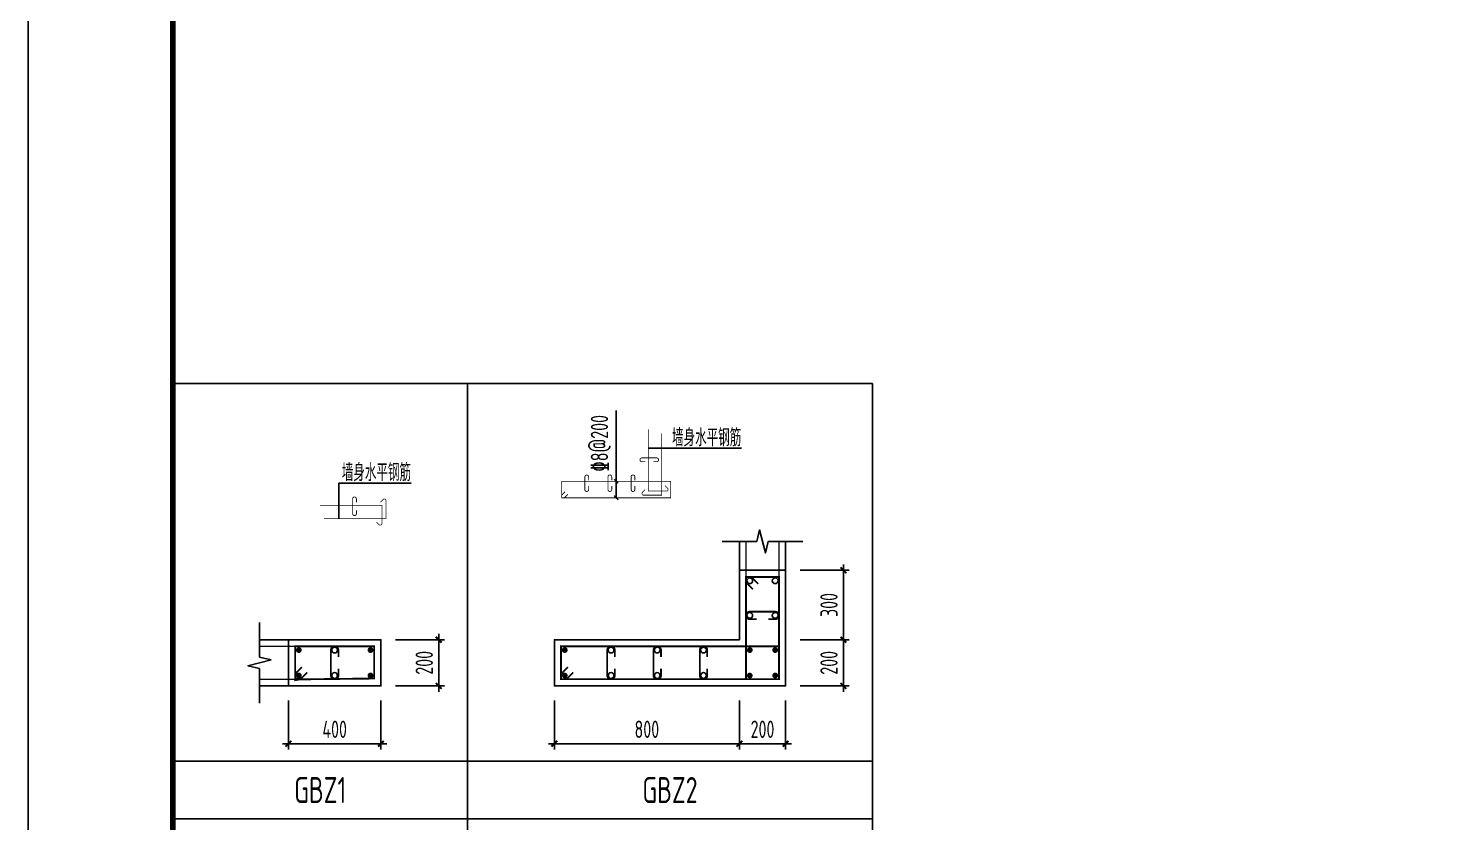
# Model space of a CAD drawing. Extents: x -1712635 to -854203, y -534641 to -21985.
# Drawn here: x -1375869 to -1351455, y -382096 to -368350 of the extents above; entities that cross this region are included whole.
import ezdxf
from ezdxf.enums import TextEntityAlignment as Align

# ---------------------------------------------------------------- set-up
doc = ezdxf.new("R2010")
doc.units = 0
doc.header["$LTSCALE"] = 1000
doc.layers.get('0').update_dxf_attribs({"linetype": 'CONTINUOUS'})
doc.layers.get('Defpoints').update_dxf_attribs({"linetype": 'CONTINUOUS'})
for name, color, linetype in [('-TK', 7, 'CONTINUOUS'), ('COLU_DE_DIM', 3, 'CONTINUOUS'), ('COLU_DE_TH', 7, 'CONTINUOUS'), ('LABEL', 1, 'CONTINUOUS'), ('LINK', 6, 'CONTINUOUS'), ('LINK-INDEX', 6, 'CONTINUOUS'), ('link-墙筋', 6, 'CONTINUOUS'), ('REIN', 6, 'CONTINUOUS'), ('TAB', 7, 'CONTINUOUS'), ('TAB_TEXT', 7, 'CONTINUOUS'), ('TEXT25', 2, 'CONTINUOUS'), ('THIN', 7, 'CONTINUOUS'), ('z-计算配筋', 7, 'CONTINUOUS')]:
    doc.layers.add(name, color=color, linetype=linetype)
doc.styles.add('TSSD_DIMENSION', font='Tssdeng.shx', dxfattribs={"width": 0.7, "bigfont": 'tssdchn.shx'})
doc.styles.add('TSSD_REIN', font='tssdeng.shx', dxfattribs={"width": 0.7, "height": 300, "bigfont": 'tssdchn.shx'})
doc.dimstyles.new('TSSD_25_100', dxfattribs={"dimtxt": 300, "dimasz": 100, "dimexe": 100, "dimexo": 250, "dimgap": 100, "dimtad": 1, "dimdec": 0, "dimlfac": 0.25, "dimzin": 0, "dimdsep": 46, "dimtxsty": 'TSSD_DIMENSION', "dimblk": 'ARCHTICK', "dimcen": 0, "dimdle": 100, "dimclrt": 7, "dimadec": 0, "dimazin": 0, "dimtfac": 1, "dimtdec": 0, "dimtix": 1, "dimtmove": 2, "dimatfit": 3, "dimldrblk": 'ARCHTICK', "dimfxl": 0, "dimtolj": 1, "dimtzin": 0, "dimarcsym": 0})

# ---------------------------------------------------------------- blocks, each defined once
blk = doc.blocks.new('_ArchTick')
at = {"color": 0, "const_width": 0.35}
blk.add_lwpolyline([(-0.5, -0.5), (0.5, 0.5)], dxfattribs=at)
blk = doc.blocks.new('*D2447')
at = {"layer": 'COLU_DE_DIM', "color": 0, "lineweight": -2}
for p, q in [((-1371368.904238454, -379978.4761194171), (-1371368.904238454, -380828.4761194171)), ((-1369768.904238416, -379978.4761194171), (-1369768.904238416, -380828.4761194171)), ((-1371468.904238454, -380728.4761194171), (-1369668.904238416, -380728.4761194171))]:
    blk.add_line(p, q, dxfattribs=at)
at = {"layer": 'Defpoints', "color": 0}
for p in [(-1371368.904238454, -379728.4761194171), (-1369768.904238416, -379728.4761194171), (-1369768.904238416, -380728.4761194171)]:
    blk.add_point(p, dxfattribs=at)
at = {"layer": 'COLU_DE_DIM', "color": 0, "lineweight": -2, "xscale": 100, "yscale": 100, "zscale": 100, "rotation": 180}
blk.add_blockref('_ArchTick', (-1371368.904238454, -380728.4761194171), dxfattribs=at)
at = {"layer": 'COLU_DE_DIM', "color": 0, "lineweight": -2, "xscale": 100, "yscale": 100, "zscale": 100}
blk.add_blockref('_ArchTick', (-1369768.904238416, -380728.4761194171), dxfattribs=at)
at = {"layer": 'COLU_DE_DIM', "color": 7, "insert": (-1370568.904238435, -380478.4761194171), "char_height": 300, "attachment_point": 5, "style": 'TSSD_DIMENSION'}
blk.add_mtext('\\A1;400', dxfattribs=at)
blk = doc.blocks.new('*D2448')
at = {"layer": 'COLU_DE_DIM', "color": 0, "lineweight": -2}
for p, q in [((-1368768.904238416, -379828.4761194171), (-1368768.904238416, -378828.4761194101)), ((-1369518.904238416, -378928.4761194101), (-1368668.904238416, -378928.4761194101)), ((-1369518.904238416, -379728.4761194171), (-1368668.904238416, -379728.4761194171))]:
    blk.add_line(p, q, dxfattribs=at)
at = {"layer": 'Defpoints', "color": 0}
for p in [(-1369768.904238416, -378928.4761194101), (-1368768.904238416, -378928.4761194101), (-1369768.904238416, -379728.4761194171)]:
    blk.add_point(p, dxfattribs=at)
at = {"layer": 'COLU_DE_DIM', "color": 0, "lineweight": -2, "xscale": 100, "yscale": 100, "zscale": 100}
for p, rotation in [((-1368768.904238416, -378928.4761194101), 90), ((-1368768.904238416, -379728.4761194171), 270)]:
    blk.add_blockref('_ArchTick', p, dxfattribs=dict(at, rotation=rotation))
at = {"layer": 'COLU_DE_DIM', "color": 7, "insert": (-1369018.904238416, -379328.4761194139), "char_height": 300, "attachment_point": 5, "rotation": 90, "style": 'TSSD_DIMENSION'}
blk.add_mtext('\\A1;200', dxfattribs=at)
blk = doc.blocks.new('*D2449')
at = {"layer": 'COLU_DE_DIM', "color": 0, "lineweight": -2}
for p, q in [((-1366768.904238416, -379978.4761176641), (-1366768.904238416, -380828.4761176641)), ((-1363568.908717955, -379978.4761176641), (-1363568.908717955, -380828.4761176641)), ((-1366868.904238416, -380728.4761176641), (-1363468.908717955, -380728.4761176641))]:
    blk.add_line(p, q, dxfattribs=at)
at = {"layer": 'Defpoints', "color": 0}
for p in [(-1366768.904238416, -379728.4761176641), (-1363568.908717955, -379728.4761176641), (-1363568.908717955, -380728.4761176641)]:
    blk.add_point(p, dxfattribs=at)
at = {"layer": 'COLU_DE_DIM', "color": 0, "lineweight": -2, "xscale": 100, "yscale": 100, "zscale": 100, "rotation": 180}
blk.add_blockref('_ArchTick', (-1366768.904238416, -380728.4761176641), dxfattribs=at)
at = {"layer": 'COLU_DE_DIM', "color": 0, "lineweight": -2, "xscale": 100, "yscale": 100, "zscale": 100}
blk.add_blockref('_ArchTick', (-1363568.908717955, -380728.4761176641), dxfattribs=at)
at = {"layer": 'COLU_DE_DIM', "color": 7, "insert": (-1365168.906478186, -380478.4761176641), "char_height": 300, "attachment_point": 5, "style": 'TSSD_DIMENSION'}
blk.add_mtext('\\A1;800', dxfattribs=at)
blk = doc.blocks.new('*D2450')
at = {"layer": 'COLU_DE_DIM', "color": 0, "lineweight": -2}
for p, q in [((-1363568.908717955, -379978.4761176641), (-1363568.908717955, -380828.4761176641)), ((-1362768.908717955, -379978.4761176641), (-1362768.908717955, -380828.4761176641)), ((-1363668.908717955, -380728.4761176641), (-1362668.908717955, -380728.4761176641))]:
    blk.add_line(p, q, dxfattribs=at)
at = {"layer": 'Defpoints', "color": 0}
for p in [(-1363568.908717955, -379728.4761176641), (-1362768.908717955, -379728.4761176641), (-1362768.908717955, -380728.4761176641)]:
    blk.add_point(p, dxfattribs=at)
at = {"layer": 'COLU_DE_DIM', "color": 0, "lineweight": -2, "xscale": 100, "yscale": 100, "zscale": 100, "rotation": 180}
blk.add_blockref('_ArchTick', (-1363568.908717955, -380728.4761176641), dxfattribs=at)
at = {"layer": 'COLU_DE_DIM', "color": 0, "lineweight": -2, "xscale": 100, "yscale": 100, "zscale": 100}
blk.add_blockref('_ArchTick', (-1362768.908717955, -380728.4761176641), dxfattribs=at)
at = {"layer": 'COLU_DE_DIM', "color": 7, "insert": (-1363168.908717955, -380478.4761176641), "char_height": 300, "attachment_point": 5, "style": 'TSSD_DIMENSION'}
blk.add_mtext('\\A1;200', dxfattribs=at)
blk = doc.blocks.new('*D2451')
at = {"layer": 'COLU_DE_DIM', "color": 0, "lineweight": -2}
for p, q in [((-1361768.908717937, -379828.4761176641), (-1361768.908717937, -378828.4761159107)), ((-1362518.908717937, -378928.4761159107), (-1361668.908717937, -378928.4761159107)), ((-1362518.908717937, -379728.4761176641), (-1361668.908717937, -379728.4761176641))]:
    blk.add_line(p, q, dxfattribs=at)
at = {"layer": 'Defpoints', "color": 0}
for p in [(-1362768.908717937, -378928.4761159107), (-1361768.908717937, -378928.4761159107), (-1362768.908717937, -379728.4761176641)]:
    blk.add_point(p, dxfattribs=at)
at = {"layer": 'COLU_DE_DIM', "color": 0, "lineweight": -2, "xscale": 100, "yscale": 100, "zscale": 100}
for p, rotation in [((-1361768.908717937, -378928.4761159107), 90), ((-1361768.908717937, -379728.4761176641), 270)]:
    blk.add_blockref('_ArchTick', p, dxfattribs=dict(at, rotation=rotation))
at = {"layer": 'COLU_DE_DIM', "color": 7, "insert": (-1362018.908717937, -379328.4761167876), "char_height": 300, "attachment_point": 5, "rotation": 90, "style": 'TSSD_DIMENSION'}
blk.add_mtext('\\A1;200', dxfattribs=at)
blk = doc.blocks.new('*D2452')
at = {"layer": 'COLU_DE_DIM', "color": 0, "lineweight": -2}
for p, q in [((-1361768.908717937, -379028.4761159107), (-1361768.908717937, -377628.4761154525)), ((-1362518.908717937, -377728.4761154525), (-1361668.908717937, -377728.4761154525)), ((-1362518.908717937, -378928.4761159107), (-1361668.908717937, -378928.4761159107))]:
    blk.add_line(p, q, dxfattribs=at)
at = {"layer": 'Defpoints', "color": 0}
for p in [(-1362768.908717937, -377728.4761154525), (-1361768.908717937, -377728.4761154525), (-1362768.908717937, -378928.4761159107)]:
    blk.add_point(p, dxfattribs=at)
at = {"layer": 'COLU_DE_DIM', "color": 0, "lineweight": -2, "xscale": 100, "yscale": 100, "zscale": 100}
for p, rotation in [((-1361768.908717937, -377728.4761154525), 90), ((-1361768.908717937, -378928.4761159107), 270)]:
    blk.add_blockref('_ArchTick', p, dxfattribs=dict(at, rotation=rotation))
at = {"layer": 'COLU_DE_DIM', "color": 7, "insert": (-1362018.908717937, -378328.4761156818), "char_height": 300, "attachment_point": 5, "rotation": 90, "style": 'TSSD_DIMENSION'}
blk.add_mtext('\\A1;300', dxfattribs=at)
blk = doc.blocks.new('A1')
blk.add_lwpolyline([(0, 59400), (0, 0), (84100, 0), (84100, 59400)], close=True)
at = {"const_width": 100}
blk.add_lwpolyline([(2500, 58400), (2500, 1000), (83100, 1000), (83100, 58400)], close=True, dxfattribs=at)

msp = doc.modelspace()

# ---------------------------------------------------------------- linework, layer by layer
at = {"layer": 'COLU_DE_TH'}
for points in [[(-1362768.908717955, -377728.4761154525), (-1363568.908717955, -377728.4761154242), (-1363568.908717954, -378928.4761159107), (-1366768.904238416, -378928.4761176641), (-1366768.904182297, -379728.4761176641), (-1362768.908717954, -379728.4761194176), (-1362768.908717955, -377728.4761154525)], [(-1371368.904238454, -378928.4761194101), (-1371368.904238457, -379728.4761194171), (-1369768.904238416, -379728.4761194064), (-1369768.904238421, -378928.4761194092), (-1371368.904238454, -378928.4761194101)]]:
    msp.add_lwpolyline(points, close=True, dxfattribs=at)
at = {"layer": 'LABEL'}
msp.add_line((-1365698.988663404, -376474.0259685992), (-1365698.988716454, -374961.5259676131), dxfattribs=at)
at = {"layer": 'LABEL', "const_width": 25}
for points in [[(-1365663.59739455, -376224.3823360986), (-1365734.34739455, -376153.6713985986)], [(-1365663.59739455, -376509.3823360986), (-1365734.34739455, -376438.6713985986)]]:
    msp.add_lwpolyline(points, dxfattribs=at)
at = {"layer": 'LINK', "const_width": 30}
for points in [[(-1363333.908717976, -378055.3999969944), (-1363453.908717956, -377935.3999969749), (-1363453.908717956, -377843.4761154286), (-1362883.908717955, -377843.4761154487), (-1362883.908717955, -379613.4761193655), (-1363453.908717955, -379613.4761191157), (-1363453.908717956, -377843.4761154286), (-1363361.984836384, -377843.4761154323), (-1363241.984836404, -377963.476115452)], [(-1371041.98035691, -379493.4761194125), (-1371161.980356907, -379613.476119416), (-1371253.904238456, -379613.4761194161), (-1371253.904238454, -379043.4761194105), (-1369883.904238422, -379043.4761194101), (-1369883.904238418, -379613.4761194069), (-1371253.904238456, -379613.4761194161), (-1371253.904238454, -379521.552237874), (-1371133.904238457, -379401.5522378705)], [(-1366441.980316241, -379493.4761135712), (-1366561.980312057, -379613.4761177545), (-1366653.904190363, -379613.4761177144), (-1366653.904230348, -379043.4761176015), (-1362883.908717954, -379043.4761155356), (-1362883.908717954, -379613.4761193671), (-1366653.904190363, -379613.4761177144), (-1366653.90419681, -379521.5522394107), (-1366533.904200993, -379401.5522352273)]]:
    msp.add_lwpolyline(points, dxfattribs=at)
for points in [[(-1363068.908717953, -378573.4761197685), (-1362948.908717953, -378573.4761197685, 1), (-1362948.908717953, -378443.4761197685), (-1363388.908717953, -378443.4761197685, 1), (-1363388.908717953, -378573.4761197685), (-1363268.908717953, -378573.4761197685)], [(-1370503.904238439, -379228.4761194142), (-1370503.904238439, -379108.4761194142, 1), (-1370633.904238439, -379108.4761194142), (-1370633.904238436, -379548.4761194113, 1), (-1370503.904238436, -379548.4761194113), (-1370503.904238436, -379428.4761194113)], [(-1365723.905348831, -379228.4760614464), (-1365723.905348831, -379108.4760614464, 1), (-1365853.905348831, -379108.4760614464), (-1365853.905317965, -379548.4760616235, 1), (-1365723.905317965, -379548.4760616235), (-1365723.905317965, -379428.4760616235)], [(-1364923.906471872, -379228.4760886293), (-1364923.906471872, -379108.4760886293, 1), (-1365053.906471872, -379108.4760886293), (-1365053.906456439, -379548.4760903848, 1), (-1364923.906456439, -379548.4760903848), (-1364923.906456439, -379428.4760903848)], [(-1364123.907594914, -379228.4761158124), (-1364123.907594914, -379108.4761158124, 1), (-1364253.907594914, -379108.4761158124), (-1364253.907594914, -379548.476119146, 1), (-1364123.907594914, -379548.476119146), (-1364123.907594914, -379428.476119146)]]:
    msp.add_lwpolyline(points, format="xyb", dxfattribs=at)
at = {"layer": 'LINK-INDEX', "const_width": 15.00000095367432}
for points in [[(-1365195.500864308, -375848.680644191), (-1365255.500864308, -375848.680644191, -1), (-1365255.500864308, -375783.680644191), (-1364999.793438783, -375783.6806441896, -1), (-1364999.793438783, -375848.6806441896), (-1365059.793438783, -375848.6806441896)], [(-1366176.488118456, -376171.5259400076), (-1366176.488118456, -376111.5259400076, 1), (-1366241.488118456, -376111.5259400076), (-1366241.488103023, -376331.5259400962, 1), (-1366176.488103023, -376331.5259400962), (-1366176.488103023, -376271.5259400962)], [(-1365776.488679977, -376171.5259535991), (-1365776.488679977, -376111.5259535991, 1), (-1365841.488679977, -376111.5259535991), (-1365841.48867226, -376331.5259544769, 1), (-1365776.48867226, -376331.5259544769), (-1365776.48867226, -376271.5259544769)], [(-1365376.489241498, -376171.5259671907), (-1365376.489241498, -376111.5259671907, 1), (-1365441.489241498, -376111.5259671907), (-1365441.489241498, -376331.5259688576, 1), (-1365376.489241498, -376331.5259688576), (-1365376.489241498, -376271.5259688576)], [(-1370192.239722428, -376552.529068113), (-1370192.239722428, -376492.529068113, 1), (-1370257.239722428, -376492.529068113), (-1370257.239722429, -376748.2364936379, 1), (-1370192.239722429, -376748.2364936379), (-1370192.239722429, -376688.2364936379)]]:
    msp.add_lwpolyline(points, format="xyb", dxfattribs=at)
msp.add_lwpolyline([(-1366535.525594438, -376414.0259661496), (-1366595.525592382, -376474.0259682059), (-1366641.487531505, -376474.0259681863), (-1366641.487551497, -376189.0259681294), (-1364756.4897953, -376189.0259670964), (-1364756.4897953, -376474.0259690128), (-1366641.487531505, -376474.0259681863), (-1366641.487534732, -376428.0640290065), (-1366581.487536788, -376368.0640269503)], dxfattribs=at)
at = {"layer": 'LINK-INDEX', "color": 1, "const_width": 20}
for points in [[(-1363453.908717921, -377943.4761154524), (-1363453.908717921, -377228.4761154524)], [(-1362883.908717921, -377943.4761154524), (-1362883.908717921, -377228.4761154524)], [(-1371153.904238454, -379043.4761194101), (-1371868.904238454, -379043.4761194101)], [(-1371153.904238454, -379613.4761194101), (-1371868.904238454, -379613.4761194101)]]:
    msp.add_lwpolyline(points, dxfattribs=at)
at = {"layer": 'link-墙筋', "color": 152, "const_width": 12.5}
for points in [[(-1364912.459556271, -375358.1178703039), (-1364912.459556271, -376428.1178703039), (-1365228.134033783, -376428.1178703039, -0.414213562373095), (-1365252.134033783, -376404.1178703039), (-1365252.134033783, -376395.6325889296, -0.198912367379658), (-1365245.104596532, -376378.6620261812), (-1365199.142655755, -376332.700085404)], [(-1365142.293438829, -375287.2483404885), (-1365142.293438829, -376357.2483404885), (-1364826.618961316, -376357.2483404885, 0.414213562373095), (-1364802.618961316, -376333.2483404885), (-1364802.618961316, -376324.7630591142, 0.198912367379658), (-1364809.648398568, -376307.7924963658), (-1364855.610339345, -376261.8305555886)], [(-1370822.343094782, -376605.7364935923), (-1369752.343094782, -376605.7364935923), (-1369752.343094782, -376921.4109711052, -0.414213562373095), (-1369776.343094782, -376945.4109711052), (-1369784.828376157, -376945.4109711052, -0.198912367379658), (-1369801.798938905, -376938.3815338534), (-1369847.760879682, -376892.4195930763)], [(-1370751.473564967, -376835.5703761504), (-1369681.473564967, -376835.5703761504), (-1369681.473564967, -376519.8958986379, 0.414213562373095), (-1369705.473564967, -376495.8958986379), (-1369713.958846341, -376495.8958986379, 0.198912367379658), (-1369730.929409089, -376502.9253358893), (-1369776.891349867, -376548.8872766664)]]:
    msp.add_lwpolyline(points, format="xyb", dxfattribs=at)
at = {"layer": 'REIN', "const_width": 50}
for points in [[(-1371213.904238454, -379108.4761194106, 1), (-1371163.904238454, -379108.4761194106, 1), (-1371213.904238454, -379108.4761194106)], [(-1369973.904238424, -379108.4761194102, 1), (-1369923.904238424, -379108.4761194102, 1), (-1369973.904238424, -379108.4761194102)], [(-1366613.904225789, -379108.4761175659, 1), (-1366563.904225789, -379108.4761175659, 1), (-1366613.904225789, -379108.4761175659)], [(-1363413.908717955, -379108.476115812, 1), (-1363363.908717955, -379108.476115812, 1), (-1363413.908717955, -379108.476115812)], [(-1362973.908717954, -379108.4761155709, 1), (-1362923.908717954, -379108.4761155709, 1), (-1362973.908717954, -379108.4761155709)], [(-1371213.904238455, -379548.4761194156, 1), (-1371163.904238455, -379548.4761194156, 1), (-1371213.904238455, -379548.4761194156)], [(-1369973.904238421, -379548.4761194073, 1), (-1369923.904238421, -379548.4761194073, 1), (-1369973.904238421, -379548.4761194073)], [(-1366613.904194924, -379548.4761177431, 1), (-1366563.904194924, -379548.4761177431, 1), (-1366613.904194924, -379548.4761177431)], [(-1363413.908717955, -379548.4761191456, 1), (-1363363.908717955, -379548.4761191456, 1), (-1363413.908717955, -379548.4761191456)], [(-1362973.908717954, -379548.4761193388, 1), (-1362923.908717954, -379548.4761193388, 1), (-1362973.908717954, -379548.4761193388)]]:
    msp.add_lwpolyline(points, format="xyb", close=True, dxfattribs=at)
at = {"layer": 'REIN'}
for centre in [(-1363388.908717953, -377908.4761197711), (-1362948.908717953, -377908.4761197711), (-1363388.908717953, -378508.4761197685), (-1362948.908717953, -378508.4761197685), (-1370568.904238439, -379108.4761194142), (-1365788.905333398, -379108.4760460028), (-1364988.906464156, -379108.4760546504), (-1364188.907594914, -379108.4761194166), (-1370568.904238436, -379548.4761194113), (-1365788.905333397, -379548.4760460025), (-1364988.906464155, -379548.47605465), (-1364188.907594913, -379548.4761194163)]:
    msp.add_circle(centre, 50, dxfattribs=at)
at = {"layer": 'TAB'}
for points in [[(-1373368.904238457, -374498.9263322706), (-1368268.904238416, -374498.9263322706), (-1368268.904238416, -385028.4761194171), (-1373368.904238457, -385028.4761194171), (-1373368.904238457, -374498.9263322706), (-1373368.904238457, -381028.4761194171), (-1368268.904238416, -381028.4761194171), (-1368268.904238416, -382028.4761194171), (-1373368.904238457, -382028.4761194171), (-1373368.904238457, -383028.4761194171), (-1368268.904238416, -383028.4761194171), (-1368268.904238416, -384028.4761194171), (-1373368.904238457, -384028.4761194171)], [(-1368268.904238416, -374498.9263322706), (-1361268.908717937, -374498.9263322706), (-1361268.908717937, -385028.4761194171), (-1368268.904238416, -385028.4761194171), (-1368268.904238416, -374498.9263322706), (-1368268.904238416, -381028.4761194171), (-1361268.908717937, -381028.4761194171), (-1361268.908717937, -382028.4761194171), (-1368268.904238416, -382028.4761194171), (-1368268.904238416, -383028.4761194171), (-1361268.908717937, -383028.4761194171), (-1361268.908717937, -384028.4761194171), (-1368268.904238416, -384028.4761194171)]]:
    msp.add_lwpolyline(points, dxfattribs=at)
at = {"layer": 'THIN'}
for p, q in [((-1363568.908717955, -377728.4761154242), (-1363568.908717937, -377228.4761154242)), ((-1362768.908717955, -377728.4761154525), (-1362768.908717937, -377228.4761154525)), ((-1371368.904238454, -378928.4761194101), (-1371868.904238454, -378928.4761194084)), ((-1371368.904238457, -379728.4761194171), (-1371868.904238457, -379728.4761194154))]:
    msp.add_line(p, q, dxfattribs=at)
for points in [[(-1362468.908717937, -377228.4761154631), (-1363068.908717937, -377228.4761154419), (-1363118.908717944, -377428.47611544), (-1363218.90871793, -377028.4761154365), (-1363268.908717937, -377228.4761154348), (-1363868.908717937, -377228.4761154136)], [(-1371868.904238453, -378628.4761194084), (-1371868.904238455, -379228.4761194119), (-1371668.904238455, -379278.4761194123), (-1372068.904238455, -379378.4761194114), (-1371868.904238456, -379428.4761194119), (-1371868.904238458, -380028.4761194154)]]:
    msp.add_lwpolyline(points, dxfattribs=at)
at = {"layer": 'z-计算配筋'}
for p, q in [((-1365142.293438829, -375615.3569389513), (-1363531.307399159, -375615.3569389513)), ((-1370497.440805316, -376835.5703761504), (-1370497.440805316, -376217.8928297485)), ((-1370497.440805316, -376217.8928297485), (-1369242.799572816, -376217.8928297485))]:
    msp.add_line(p, q, dxfattribs=at)

# ---------------------------------------------------------------- block references
at = {"layer": '-TK'}
msp.add_blockref('A1', (-1375868.904238457, -396558.0259065636), dxfattribs=at)

# ---------------------------------------------------------------- texts
at = {"layer": 'TAB_TEXT', "style": 'TSSD_REIN', "width": 0.7}
for s, p in [('GBZ1', (-1370818.904238437, -381528.4761194171)), ('GBZ2', (-1364768.906478177, -381528.4761194171))]:
    msp.add_text(s, height=450, dxfattribs=at).set_placement(p, align=Align.MIDDLE)
at = {"layer": 'TEXT25', "style": 'TSSD_REIN', "width": 0.7}
msp.add_text('%%1328@200', height=300, rotation=89.99999846476551, dxfattribs=at).set_placement((-1365748.988679275, -376021.5259693668), align=Align.BOTTOM_LEFT)
at = {"layer": 'z-计算配筋', "style": 'TSSD_REIN', "width": 0.7}
for p in [(-1364134.733077737, -375432.3339344935), (-1369846.225251393, -376034.8698252906)]:
    msp.add_text('墙身水平钢筋', height=300, dxfattribs=at).set_placement(p, align=Align.MIDDLE_CENTER)

# ---------------------------------------------------------------- dimensions: what is measured, and where the dimension line sits
at = {"layer": 'COLU_DE_DIM'}
for base, p1, p2, picture, middle in [((-1361768.908717937, -377728.4761154525), (-1362768.908717937, -378928.4761159107), (-1362768.908717937, -377728.4761154525), '*D2452', (-1362018.908717937, -378328.4761156818)), ((-1368768.904238416, -378928.4761194101), (-1369768.904238416, -379728.4761194171), (-1369768.904238416, -378928.4761194101), '*D2448', (-1369018.904238416, -379328.4761194139)), ((-1361768.908717937, -378928.4761159107), (-1362768.908717937, -379728.4761176641), (-1362768.908717937, -378928.4761159107), '*D2451', (-1362018.908717937, -379328.4761167876))]:
    dim = msp.add_linear_dim(base=base, p1=p1, p2=p2, angle=89.9999998932783, dimstyle='TSSD_25_100', dxfattribs=at)
    dim.commit()
    dim.dimension.update_dxf_attribs({"geometry": picture, "text_midpoint": middle})
for base, p1, p2, picture, middle in [((-1369768.904238416, -380728.4761194171), (-1371368.904238454, -379728.4761194171), (-1369768.904238416, -379728.4761194171), '*D2447', (-1370568.904238435, -380478.4761194171)), ((-1363568.908717955, -380728.4761176641), (-1366768.904238416, -379728.4761176641), (-1363568.908717955, -379728.4761176641), '*D2449', (-1365168.906478186, -380478.4761176641)), ((-1362768.908717955, -380728.4761176641), (-1363568.908717955, -379728.4761176641), (-1362768.908717955, -379728.4761176641), '*D2450', (-1363168.908717955, -380478.4761176641))]:
    dim = msp.add_linear_dim(base=base, p1=p1, p2=p2, dimstyle='TSSD_25_100', dxfattribs=at)
    dim.commit()
    dim.dimension.update_dxf_attribs({"geometry": picture, "text_midpoint": middle})

doc.saveas('drawing.dxf')
